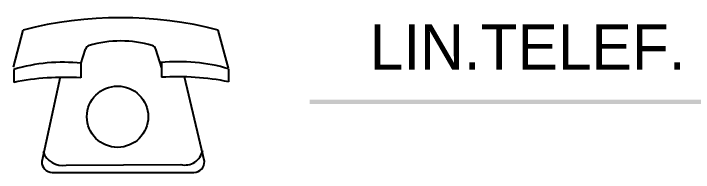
# Model space of a CAD drawing. Extents: x -1 to 35.1, y -17.3 to 19.
# Drawn here: x 1.2 to 8.71, y -6.8 to -5.04 of the extents above; entities that cross this region are included whole.
import ezdxf

# ---------------------------------------------------------------- set-up
doc = ezdxf.new("R2010")
doc.units = 0
doc.layers.get('0').update_dxf_attribs({"linetype": 'CONTINUOUS'})

# ---------------------------------------------------------------- blocks, each defined once
blk = doc.blocks.new('TELEFONO')
at = {"color": 0}
for p, q in [((-98.85, 47.32), (-89.71, 82.56)), ((105.66, 46.11), (95.69, 82.56)), ((-34.87, 50.29), (-30.43, 64.41)), ((42.12, 46.26), (36.42, 64.41)), ((-34.87, 50.29), (-34.86, 36.99)), ((41.84, 50.83), (41.84, 37.53)), ((105.66, 45.57), (105.66, 33.24)), ((-98.69, 45.04), (-98.69, 32.71)), ((-54.71, 38.07), (-72.1, -42.78)), ((82.64, -42.6), (63.83, 38.07)), ((-48.81, -46.11), (60.07, -45.57)), ((-62.1, -53.08), (72.65, -53.08))]:
    blk.add_line(p, q, dxfattribs=at)
blk.add_circle((0, 0), 29.19, dxfattribs=at)
for centre, radius, start, end in [((2.99, -277.41), 371.71, 75.55859, 104.44141), ((2.99, -32.55), 104.66, 73.29166, 106.70834), ((-25.66, 62.91), 5, 106.70834, 162.54452), ((31.65, 62.91), 5, 17.45548, 73.29166), ((-51.76, -112.98), 164.84, 83.92976, 106.54122), ((58.73, -112.45), 164.84, 73.45878, 96.07024), ((-50.42, -208.58), 246.07, 86.37582, 101.31331), ((57.39, -208.05), 246.07, 78.68669, 93.62418), ((64.08, -28.8), 17.24, 256.56492, 348.73707), ((-52.29, -26.83), 19.59, 199.11098, 280.22157), ((-62.1, -43.08), 10, 178.27409, 270), ((72.65, -43.08), 10, 270, 2.72735)]:
    blk.add_arc(centre, radius, start, end, dxfattribs=at)

msp = doc.modelspace()

# ---------------------------------------------------------------- linework, layer by layer
at = {"color": 0}
msp.add_trace([(4.4718, -5.9943), (4.4718, -6.0443), (9.8564, -5.9943), (9.8737, -6.0443)], dxfattribs=at)

# ---------------------------------------------------------------- block references
at = {"color": 0, "xscale": 0.01162363949592716, "yscale": 0.01162363949592716, "zscale": 0.01162363949592716}
msp.add_blockref('TELEFONO', (2.3471, -6.1846), dxfattribs=at)

# ---------------------------------------------------------------- texts
at = {"color": 0}
msp.add_text('LIN.TELEF.', height=0.5, dxfattribs=at).set_placement((5.1342, -5.6622))

doc.saveas('drawing.dxf')
